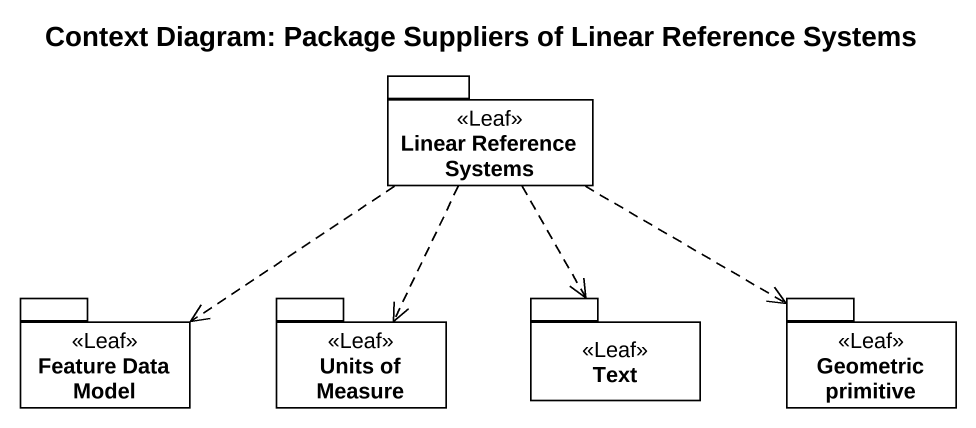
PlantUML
@startuml
title Context Diagram: Package Suppliers of Linear Reference Systems
package "Linear Reference Systems" as Linear_Reference_Systems <<Leaf>> {
}
package "Feature Data Model" as Feature_Data_Model <<Leaf>> {
}
package "Units of Measure" as Units_of_Measure <<Leaf>> {
}
package Text <<Leaf>> {
}
package "Geometric primitive" as Geometric_primitive <<Leaf>> {
}
Linear_Reference_Systems .left.> Feature_Data_Model
Linear_Reference_Systems ..> Units_of_Measure
Linear_Reference_Systems ..> Text
Linear_Reference_Systems .right.> Geometric_primitive
@enduml
